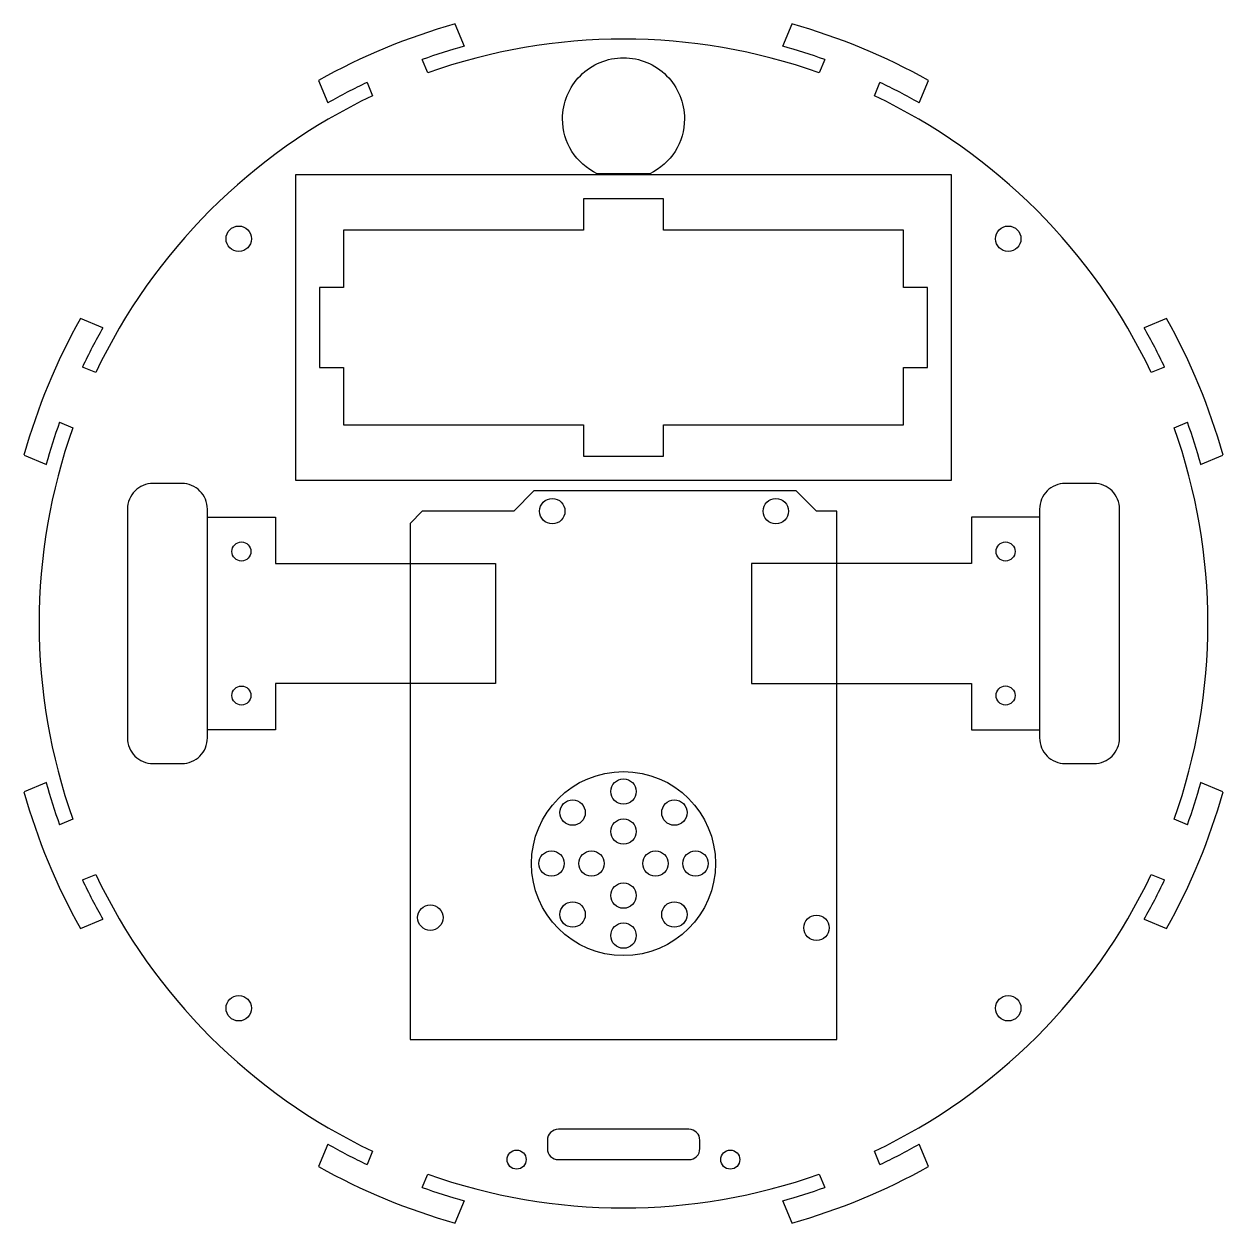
# Model space of a CAD drawing. Header units: millimetres. Extents: x -75 to 75, y -75 to 75.
import ezdxf

# ---------------------------------------------------------------- set-up
doc = ezdxf.new("R2010")
doc.units = ezdxf.units.MM
for name, color, linetype, lineweight, true_color in [('Arduino_Mounting_Holes', 7, 'CONTINUOUS', 25, 0x000000), ('Ball_Wheel', 7, 'CONTINUOUS', 25, 0x000000), ('Base', 7, 'CONTINUOUS', 25, 0x000000), ('Battery', 7, 'CONTINUOUS', 25, 0x000000), ('Dimensions', 3, 'CONTINUOUS', 25, 0x00ff00), ('Groove', 7, 'CONTINUOUS', 5, 0xffffff), ('Line_Sensor', 7, 'CONTINUOUS', 25, 0x000000), ('Speaker', 7, 'CONTINUOUS', 25, 0x000000), ('Top_Standoffs', 7, 'CONTINUOUS', 25, 0x000000), ('Wheels', 7, 'CONTINUOUS', 25, 0x000000)]:
    doc.layers.add(name, color=color, linetype=linetype, lineweight=lineweight, true_color=true_color)

# ---------------------------------------------------------------- blocks, each defined once
blk = doc.blocks.new('Arduino')
at = {"layer": 'Arduino_Mounting_Holes'}
for centre in [(15.24, -2.54), (66.04, -17.78), (66.04, -45.72), (13.97, -50.8)]:
    blk.add_circle(centre, 1.587, dxfattribs=at)
at = {"layer": 'Dimensions'}
for p, q in [((64.516, 0), (0, 0)), ((0, 0), (0, -53.34)), ((66.04, -1.524), (64.516, 0)), ((66.04, -12.954), (66.04, -1.524)), ((68.58, -15.494), (66.04, -12.954)), ((68.58, -48.26), (68.58, -15.494)), ((66.04, -50.8), (68.58, -48.26)), ((66.04, -53.34), (66.04, -50.8)), ((0, -53.34), (66.04, -53.34))]:
    blk.add_line(p, q, dxfattribs=at)
blk = doc.blocks.new('Right_Wheel')
at = {"layer": 'Dimensions'}
for p, q in [((-39.5584, 39.676192), (-31.0584, 39.676192)), ((-31.0584, 39.676192), (-31.0584, 33.876192)), ((-31.0584, 33.876192), (-3.5584, 33.876192)), ((-3.5584, 33.876192), (-3.5584, 18.876192)), ((-3.5584, 18.876192), (-31.0584, 18.876192)), ((-31.0584, 18.876192), (-31.0584, 13.076192)), ((-31.0584, 13.076192), (-39.5584, 13.076192))]:
    blk.add_line(p, q, dxfattribs=at)
at = {"layer": 'Wheels'}
blk.add_lwpolyline([(-49.5584, 12.076192, 0.4142135624), (-46.3584, 8.876192), (-42.7584, 8.876192, 0.4142135624), (-39.5584, 12.076192), (-39.5584, 40.676192, 0.4142135624), (-42.7584, 43.876192), (-46.3584, 43.876192, 0.4142135624), (-49.5584, 40.676192)], format="xyb", close=True, dxfattribs=at)
for centre in [(-35.3084, 35.376192), (-35.3084, 17.376192)]:
    blk.add_circle(centre, 1.190625, dxfattribs=at)
blk = doc.blocks.new('Left_Wheel')
at = {"layer": 'Dimensions'}
for p, q in [((36, 5.8), (27.5, 5.8)), ((27.5, 5.8), (27.5, 0)), ((27.5, 0), (0, 0)), ((0, 0), (0, -15)), ((0, -15), (27.5, -15)), ((27.5, -15), (27.5, -20.8)), ((27.5, -20.8), (36, -20.8))]:
    blk.add_line(p, q, dxfattribs=at)
at = {"layer": 'Wheels'}
blk.add_lwpolyline([(36, -21.8, 0.414214), (39.2, -25), (42.8, -25, 0.414214), (46, -21.8), (46, 6.8, 0.414214), (42.8, 10), (39.2, 10, 0.414214), (36, 6.8)], format="xyb", close=True, dxfattribs=at)
for centre in [(31.75, 1.5), (31.75, -16.5)]:
    blk.add_circle(centre, 1.19, dxfattribs=at)
blk = doc.blocks.new('Battery_Holder')
at = {"layer": 'Battery'}
for p, q in [((5, 16.07), (-5, 16.07)), ((-5, 16.07), (-5, 12.16)), ((5, 12.16), (5, 16.07)), ((-35, 12.16), (-35, 5)), ((-5, 12.16), (-35, 12.16)), ((35, 12.16), (5, 12.16)), ((35, 5), (35, 12.16)), ((-35, 5), (-38, 5)), ((-38, 5), (-38, -5)), ((38, 5), (35, 5)), ((38, -5), (38, 5)), ((-38, -5), (-35, -5)), ((-35, -5), (-35, -12.16)), ((35, -5), (38, -5)), ((35, -12.16), (35, -5)), ((-35, -12.16), (-5, -12.16)), ((-5, -12.16), (-5, -16.07)), ((5, -16.07), (5, -12.16)), ((5, -12.16), (35, -12.16)), ((-5, -16.07), (5, -16.07))]:
    blk.add_line(p, q, dxfattribs=at)
at = {"layer": 'Dimensions'}
for p, q in [((41, 19.07), (-41, 19.07)), ((-41, 19.07), (-41, -19.07)), ((41, -19.07), (41, 19.07)), ((-41, -19.07), (41, -19.07))]:
    blk.add_line(p, q, dxfattribs=at)
blk = doc.blocks.new('Speaker_Holes')
at = {"layer": 'Dimensions'}
blk.add_circle((0, 0), 11.5, dxfattribs=at)
at = {"layer": 'Speaker'}
for centre in [(0, 9), (-6.36396, 6.36396), (6.36396, 6.36396), (0, 4), (-9, 0), (-4, 0), (4, 0), (9, 0), (0, -4), (-6.36396, -6.36396), (6.36396, -6.36396), (0, -9)]:
    blk.add_circle(centre, 1.5875, dxfattribs=at)
blk = doc.blocks.new('Line_Sensor_Holes')
at = {"layer": 'Line_Sensor'}
blk.add_lwpolyline([(-9.525, 1.375, 0.4142136), (-8.15, 0), (8.15, 0, 0.4142136), (9.525, 1.375), (9.525, 2.425, 0.4142136), (8.15, 3.8), (-8.15, 3.8, 0.4142136), (-9.525, 2.425)], format="xyb", close=True, dxfattribs=at)
for centre in [(-13.373, 0), (13.327, 0)]:
    blk.add_circle(centre, 1.191, dxfattribs=at)

msp = doc.modelspace()

# ---------------------------------------------------------------- linework, layer by layer
at = {"layer": 'Ball_Wheel'}
msp.add_lwpolyline([(0, 70.7, -0.414214), (7.62, 63.07, -0.289135), (3.28, 56.2), (-3.28, 56.2, -0.289135), (-7.62, 63.07, -0.414214)], format="xyb", close=True, dxfattribs=at)
at = {"layer": 'Base'}
for p, q in [((-19.89, 72.13), (-21.05, 74.92)), ((21.05, 74.92), (19.89, 72.13)), ((-24.47, 68.8), (-25.16, 70.47)), ((25.16, 70.47), (24.47, 68.8)), ((-38.1, 67.86), (-36.94, 65.07)), ((-32.04, 67.62), (-31.35, 65.95)), ((31.35, 65.95), (32.04, 67.62)), ((36.94, 65.07), (38.1, 67.86)), ((-65.07, 36.94), (-67.86, 38.1)), ((67.86, 38.1), (65.07, 36.94)), ((-65.95, 31.35), (-67.62, 32.04)), ((67.62, 32.04), (65.95, 31.35)), ((-70.47, 25.16), (-68.8, 24.47)), ((68.8, 24.47), (70.47, 25.16)), ((-74.92, 21.05), (-72.13, 19.89)), ((72.13, 19.89), (74.92, 21.05)), ((-72.13, -19.89), (-74.92, -21.05)), ((74.92, -21.05), (72.13, -19.89)), ((-68.8, -24.47), (-70.47, -25.16)), ((70.47, -25.16), (68.8, -24.47)), ((-67.62, -32.04), (-65.95, -31.35)), ((65.95, -31.35), (67.62, -32.04)), ((-67.86, -38.1), (-65.07, -36.94)), ((65.07, -36.94), (67.86, -38.1)), ((-36.94, -65.07), (-38.1, -67.86)), ((38.1, -67.86), (36.94, -65.07)), ((-31.35, -65.95), (-32.04, -67.62)), ((32.04, -67.62), (31.35, -65.95)), ((-25.16, -70.47), (-24.47, -68.8)), ((24.47, -68.8), (25.16, -70.47)), ((-21.05, -74.92), (-19.89, -72.13)), ((19.89, -72.13), (21.05, -74.92))]:
    msp.add_line(p, q, dxfattribs=at)
for radius, start, end in [(77.83, 105.6924, 119.3076), (77.83, 60.6924, 74.3076), (74.83, 105.4181, 109.6465), (73.03, 70.4239, 109.5761), (74.83, 70.3535, 74.5819), (74.83, 115.3535, 119.5819), (74.83, 60.4181, 64.6465), (73.03, 115.4239, 154.5761), (73.03, 25.4239, 64.5761), (77.83, 150.6924, 164.3076), (77.83, 15.6924, 29.3076), (74.83, 150.4181, 154.6465), (74.83, 25.3535, 29.5819), (73.03, 160.4239, 199.5761), (74.83, 160.3535, 164.5819), (73.03, 340.4239, 19.5761), (74.83, 15.4181, 19.6465), (74.83, 195.4181, 199.6465), (74.83, 340.3535, 344.5819), (77.83, 195.6924, 209.3076), (77.83, 330.6924, 344.3076), (73.03, 205.4239, 244.5761), (73.03, 295.4239, 334.5761), (74.83, 205.3535, 209.5819), (74.83, 330.4181, 334.6465), (74.83, 240.4181, 244.6465), (74.83, 295.3535, 299.5819), (77.83, 240.6924, 254.3076), (73.03, 250.4239, 289.5761), (77.83, 285.6924, 299.3076), (74.83, 250.3535, 254.5819), (74.83, 285.4181, 289.6465)]:
    msp.add_arc((0, 0), radius, start, end, dxfattribs=at)
at = {"layer": 'Top_Standoffs'}
for centre in [(-48.08, 48.08), (48.08, 48.08), (-48.08, -48.08), (48.08, -48.08)]:
    msp.add_circle(centre, 1.59, dxfattribs=at)

# ---------------------------------------------------------------- block references
at = {"layer": 'Arduino_Mounting_Holes', "rotation": 90}
msp.add_blockref('Arduino', (-26.68, -52), dxfattribs=at)
at = {"layer": 'Battery'}
msp.add_blockref('Battery_Holder', (0, 37), dxfattribs=at)
at = {"layer": 'Groove'}
msp.add_blockref('Line_Sensor_Holes', (0.02, -67), dxfattribs=at)
at = {"layer": 'Speaker'}
msp.add_blockref('Speaker_Holes', (0, -30), dxfattribs=at)
at = {"layer": 'Wheels'}
for name, p in [('Right_Wheel', (-12.44, -26.38)), ('Left_Wheel', (16, 7.5))]:
    msp.add_blockref(name, p, dxfattribs=at)

doc.saveas('drawing.dxf')
